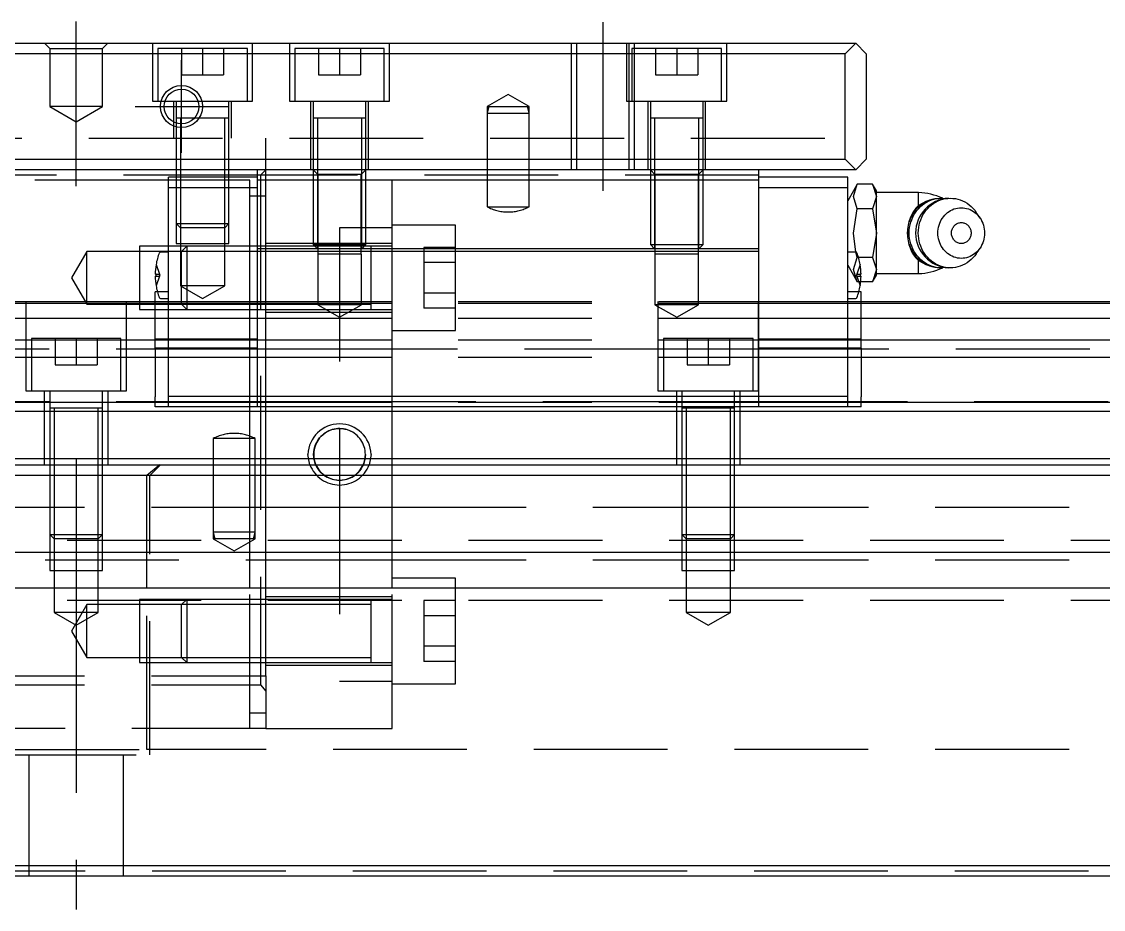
# Model space of a CAD drawing. Extents: x -18 to 814, y -344 to 120.
# Drawn here: x 254.8 to 357.5, y -310 to -225.8 of the extents above; entities that cross this region are included whole.
import ezdxf

# ---------------------------------------------------------------- set-up
doc = ezdxf.new("R2010")
doc.units = 0
doc.linetypes.add('CENTER', pattern=[50.8, 31.75, -6.35, 6.35, -6.35])
doc.linetypes.add('DASHED', pattern=[19.05, 12.7, -6.35])
doc.layers.get('0').update_dxf_attribs({"linetype": 'CONTINUOUS'})
doc.layers.add('CENTER', color=1, linetype='CENTER')

msp = doc.modelspace()

# ---------------------------------------------------------------- linework, layer by layer
at = {"color": 7, "linetype": 'CONTINUOUS'}
for p, q in [((186, -227.85), (334, -227.85)), ((334, -227.85), (333, -228.85)), ((335, -228.85), (334, -227.85)), ((333, -228.85), (187, -228.85)), ((333, -238.85), (333, -228.85)), ((335, -228.85), (335, -238.85)), ((319.5, -234.95), (314.5, -234.95)), ((319.5, -234.95), (314.5, -234.95)), ((319.5, -234.95), (314.5, -234.95)), ((187, -238.85), (333, -238.85)), ((333, -238.85), (334, -239.85)), ((334, -239.85), (335, -238.85)), ((334, -239.85), (186, -239.85)), ((277.2, -240.85), (277.2, -239.85)), ((324.8, -240.85), (324.8, -239.85)), ((268.77, -241.55), (268.77, -240.55)), ((277.2, -240.55), (268.77, -240.55)), ((277.2, -247.35), (277.2, -240.85)), ((324.8, -240.85), (277.2, -240.85)), ((333.23, -240.55), (324.8, -240.55)), ((324.8, -247.35), (324.8, -240.85)), ((333.23, -241.55), (333.23, -240.55)), ((334.13, -241.23), (333.78, -241.85)), ((333.78, -242.39), (334.13, -241.23)), ((335.6, -241.23), (334.13, -241.23)), ((335.6, -241.23), (335.6, -241.23)), ((335.96, -241.85), (335.6, -241.23)), ((335.6, -241.23), (335.96, -242.39)), ((268.77, -261.35), (268.77, -241.55)), ((277.2, -241.55), (268.77, -241.55)), ((333.23, -241.55), (324.8, -241.55)), ((333.23, -261.35), (333.23, -241.55)), ((333.78, -241.85), (333.23, -242.79)), ((335.96, -242.39), (335.96, -241.85)), ((339.96, -242), (335.96, -242)), ((339.96, -243.24), (339.96, -242)), ((334.13, -243.54), (333.78, -242.39)), ((335.96, -242.39), (335.6, -243.54)), ((335.96, -245.85), (335.96, -242.39)), ((340.72, -242.84), (339.96, -243.24)), ((339.99, -243.34), (340.18, -243.18)), ((340.14, -243.34), (340.33, -243.18)), ((340.18, -243.18), (340.38, -243.04)), ((340.33, -243.18), (340.53, -243.04)), ((340.38, -243.04), (340.58, -242.91)), ((340.53, -243.04), (340.74, -242.91)), ((340.58, -242.91), (340.8, -242.8)), ((340.74, -242.91), (340.96, -242.8)), ((340.8, -242.8), (341.03, -242.71)), ((340.96, -242.8), (341.18, -242.71)), ((341, -243.34), (341.19, -243.18)), ((341.03, -242.71), (341.26, -242.64)), ((341.18, -242.71), (341.41, -242.64)), ((341.19, -243.18), (341.39, -243.04)), ((341.26, -242.64), (341.49, -242.59)), ((341.39, -243.04), (341.6, -242.91)), ((341.41, -242.64), (341.64, -242.59)), ((341.49, -242.59), (341.73, -242.56)), ((341.6, -242.91), (341.81, -242.8)), ((341.64, -242.59), (341.88, -242.56)), ((341.73, -242.56), (341.97, -242.55)), ((341.81, -242.8), (342.04, -242.71)), ((341.88, -242.56), (342.12, -242.55)), ((342.12, -242.55), (341.97, -242.55)), ((342.04, -242.71), (342.27, -242.64)), ((342.12, -242.55), (342.53, -242.58)), ((342.27, -242.64), (342.5, -242.59)), ((342.5, -242.59), (342.74, -242.56)), ((342.74, -242.56), (342.98, -242.55)), ((342.98, -242.55), (343.22, -242.56)), ((343.22, -242.56), (343.45, -242.59)), ((343.45, -242.59), (343.69, -242.64)), ((343.69, -242.64), (343.92, -242.71)), ((343.92, -242.71), (344.14, -242.8)), ((344.14, -242.8), (344.36, -242.9)), ((344.36, -242.9), (344.56, -243.03)), ((344.56, -243.03), (344.76, -243.17)), ((344.76, -243.17), (344.95, -243.33)), ((344.95, -243.33), (345.12, -243.5)), ((333.78, -245.85), (334.13, -243.54)), ((335.6, -243.54), (334.13, -243.54)), ((335.6, -243.54), (335.96, -245.85)), ((339.15, -244.59), (339.25, -244.35)), ((339.25, -244.35), (339.37, -244.13)), ((339.31, -244.59), (339.41, -244.35)), ((339.37, -244.13), (339.5, -243.91)), ((339.41, -244.35), (339.52, -244.13)), ((339.5, -243.91), (339.65, -243.71)), ((339.52, -244.13), (339.66, -243.91)), ((339.65, -243.71), (339.81, -243.52)), ((339.66, -243.91), (339.8, -243.71)), ((339.8, -243.71), (339.97, -243.52)), ((339.81, -243.52), (339.99, -243.34)), ((339.97, -243.52), (340.14, -243.34)), ((340.16, -244.59), (340.26, -244.35)), ((340.26, -244.35), (340.38, -244.13)), ((340.38, -244.13), (340.51, -243.91)), ((340.51, -243.91), (340.66, -243.71)), ((340.66, -243.71), (340.83, -243.52)), ((340.83, -243.52), (341, -243.34)), ((342.22, -244.44), (342.33, -244.3)), ((342.33, -244.3), (342.44, -244.16)), ((342.44, -244.16), (342.57, -244.03)), ((342.57, -244.03), (342.71, -243.91)), ((342.71, -243.91), (342.85, -243.81)), ((342.85, -243.81), (343, -243.72)), ((343, -243.72), (343.16, -243.64)), ((343.16, -243.64), (343.32, -243.57)), ((343.32, -243.57), (343.49, -243.52)), ((343.49, -243.52), (343.66, -243.48)), ((343.66, -243.48), (343.83, -243.46)), ((343.83, -243.46), (344, -243.45)), ((344, -243.45), (344.18, -243.46)), ((344.18, -243.46), (344.35, -243.48)), ((344.35, -243.48), (344.52, -243.51)), ((344.52, -243.51), (344.69, -243.56)), ((344.69, -243.56), (344.85, -243.63)), ((344.85, -243.63), (345.01, -243.71)), ((345.01, -243.71), (345.16, -243.8)), ((345.12, -243.5), (345.29, -243.69)), ((345.16, -243.8), (345.31, -243.9)), ((345.29, -243.69), (345.44, -243.89)), ((345.31, -243.9), (345.44, -244.01)), ((345.8, -244.43), (345.44, -243.89)), ((345.44, -244.01), (345.57, -244.14)), ((345.57, -244.14), (345.69, -244.28)), ((345.69, -244.28), (345.8, -244.43)), ((338.93, -245.59), (338.96, -245.33)), ((338.96, -245.33), (339, -245.08)), ((339, -245.08), (339.07, -244.83)), ((339.07, -244.83), (339.15, -244.59)), ((339.08, -245.59), (339.11, -245.33)), ((339.11, -245.33), (339.16, -245.08)), ((339.16, -245.08), (339.22, -244.83)), ((339.22, -244.83), (339.31, -244.59)), ((339.94, -245.59), (339.97, -245.33)), ((339.97, -245.33), (340.02, -245.08)), ((340.02, -245.08), (340.08, -244.83)), ((340.08, -244.83), (340.16, -244.59)), ((341.82, -245.48), (341.86, -245.29)), ((341.86, -245.29), (341.91, -245.11)), ((341.91, -245.11), (341.97, -244.93)), ((341.97, -244.93), (342.04, -244.76)), ((342.04, -244.76), (342.12, -244.6)), ((342.12, -244.6), (342.22, -244.44)), ((343.18, -245.43), (343.21, -245.35)), ((343.21, -245.35), (343.26, -245.28)), ((343.26, -245.28), (343.31, -245.21)), ((343.31, -245.21), (343.36, -245.14)), ((343.36, -245.14), (343.42, -245.08)), ((343.42, -245.08), (343.48, -245.03)), ((343.48, -245.03), (343.55, -244.98)), ((343.55, -244.98), (343.62, -244.94)), ((343.62, -244.94), (343.7, -244.91)), ((343.7, -244.91), (343.78, -244.88)), ((343.78, -244.88), (343.85, -244.87)), ((343.85, -244.87), (343.93, -244.85)), ((343.93, -244.85), (344.01, -244.85)), ((344.01, -244.85), (344.1, -244.85)), ((344.1, -244.85), (344.18, -244.87)), ((344.18, -244.87), (344.25, -244.88)), ((344.25, -244.88), (344.33, -244.91)), ((344.33, -244.91), (344.41, -244.94)), ((344.41, -244.94), (344.48, -244.98)), ((344.48, -244.98), (344.54, -245.03)), ((344.54, -245.03), (344.61, -245.08)), ((344.61, -245.08), (344.67, -245.14)), ((344.67, -245.14), (344.72, -245.21)), ((344.72, -245.21), (344.77, -245.28)), ((344.77, -245.28), (344.81, -245.35)), ((344.81, -245.35), (344.85, -245.43)), ((345.8, -244.43), (345.9, -244.58)), ((345.9, -244.58), (345.98, -244.75)), ((345.98, -244.75), (346.06, -244.92)), ((346.06, -244.92), (346.12, -245.1)), ((346.12, -245.1), (346.17, -245.28)), ((346.17, -245.28), (346.2, -245.47)), ((334, -247.65), (333.78, -245.85)), ((335.96, -245.85), (335.6, -248.16)), ((335.96, -249.31), (335.96, -245.85)), ((338.92, -245.85), (338.93, -245.59)), ((338.93, -246.11), (338.92, -245.85)), ((338.96, -246.37), (338.93, -246.11)), ((339, -246.62), (338.96, -246.37)), ((339.07, -245.85), (339.08, -245.59)), ((339.08, -246.11), (339.07, -245.85)), ((339.11, -246.37), (339.08, -246.11)), ((339.16, -246.62), (339.11, -246.37)), ((339.93, -245.85), (339.94, -245.59)), ((339.94, -246.11), (339.93, -245.85)), ((339.97, -246.37), (339.94, -246.11)), ((340.02, -246.62), (339.97, -246.37)), ((341.8, -245.66), (341.82, -245.48)), ((341.8, -245.85), (341.8, -245.66)), ((341.8, -246.04), (341.8, -245.85)), ((341.82, -246.22), (341.8, -246.04)), ((341.86, -246.41), (341.82, -246.22)), ((341.91, -246.59), (341.86, -246.41)), ((343.09, -245.76), (343.1, -245.68)), ((343.09, -245.85), (343.09, -245.76)), ((343.09, -245.94), (343.09, -245.85)), ((343.1, -246.02), (343.09, -245.94)), ((343.1, -245.68), (343.12, -245.59)), ((343.12, -246.11), (343.1, -246.02)), ((343.12, -245.59), (343.15, -245.51)), ((343.15, -246.19), (343.12, -246.11)), ((343.15, -245.51), (343.18, -245.43)), ((343.18, -246.27), (343.15, -246.19)), ((343.21, -246.35), (343.18, -246.27)), ((343.26, -246.42), (343.21, -246.35)), ((344.81, -246.35), (344.77, -246.42)), ((344.85, -246.27), (344.81, -246.35)), ((344.85, -245.43), (344.88, -245.51)), ((344.88, -246.19), (344.85, -246.27)), ((344.88, -245.51), (344.91, -245.59)), ((344.91, -246.11), (344.88, -246.19)), ((344.91, -245.59), (344.92, -245.68)), ((344.92, -246.02), (344.91, -246.11)), ((344.92, -245.68), (344.94, -245.76)), ((344.94, -245.94), (344.92, -246.02)), ((344.94, -245.76), (344.94, -245.85)), ((344.94, -245.85), (344.94, -245.94)), ((346.17, -246.42), (346.12, -246.6)), ((346.2, -246.23), (346.17, -246.42)), ((346.2, -245.47), (346.23, -245.66)), ((346.23, -246.04), (346.2, -246.23)), ((346.23, -245.66), (346.23, -245.85)), ((346.23, -245.85), (346.23, -246.04)), ((277.2, -247.6), (277.2, -247.35)), ((324.8, -247.35), (277.2, -247.35)), ((324.8, -247.6), (324.8, -247.35)), ((339.07, -246.87), (339, -246.62)), ((339.15, -247.11), (339.07, -246.87)), ((339.25, -247.35), (339.15, -247.11)), ((339.22, -246.87), (339.16, -246.62)), ((339.31, -247.11), (339.22, -246.87)), ((339.37, -247.57), (339.25, -247.35)), ((339.41, -247.35), (339.31, -247.11)), ((339.52, -247.57), (339.41, -247.35)), ((340.08, -246.87), (340.02, -246.62)), ((340.16, -247.11), (340.08, -246.87)), ((340.26, -247.35), (340.16, -247.11)), ((340.38, -247.57), (340.26, -247.35)), ((341.97, -246.77), (341.91, -246.59)), ((342.04, -246.94), (341.97, -246.77)), ((342.12, -247.1), (342.04, -246.94)), ((342.22, -247.26), (342.12, -247.1)), ((342.33, -247.4), (342.22, -247.26)), ((342.44, -247.54), (342.33, -247.4)), ((343.31, -246.49), (343.26, -246.42)), ((343.36, -246.56), (343.31, -246.49)), ((343.42, -246.62), (343.36, -246.56)), ((343.48, -246.67), (343.42, -246.62)), ((343.55, -246.72), (343.48, -246.67)), ((343.62, -246.76), (343.55, -246.72)), ((343.7, -246.79), (343.62, -246.76)), ((343.78, -246.82), (343.7, -246.79)), ((343.85, -246.83), (343.78, -246.82)), ((343.93, -246.85), (343.85, -246.83)), ((344.01, -246.85), (343.93, -246.85)), ((344.1, -246.85), (344.01, -246.85)), ((344.18, -246.83), (344.1, -246.85)), ((344.25, -246.82), (344.18, -246.83)), ((344.33, -246.79), (344.25, -246.82)), ((344.41, -246.76), (344.33, -246.79)), ((344.48, -246.72), (344.41, -246.76)), ((344.54, -246.67), (344.48, -246.72)), ((344.61, -246.62), (344.54, -246.67)), ((344.67, -246.56), (344.61, -246.62)), ((344.72, -246.49), (344.67, -246.56)), ((344.77, -246.42), (344.72, -246.49)), ((345.44, -247.81), (345.8, -247.27)), ((345.69, -247.42), (345.57, -247.56)), ((345.8, -247.27), (345.69, -247.42)), ((345.9, -247.12), (345.8, -247.27)), ((345.98, -246.95), (345.9, -247.12)), ((346.06, -246.78), (345.98, -246.95)), ((346.12, -246.6), (346.06, -246.78)), ((268.77, -247.65), (267.99, -247.65)), ((277.2, -261.35), (277.2, -247.6)), ((324.8, -247.6), (277.2, -247.6)), ((324.8, -261.35), (324.8, -247.6)), ((334.01, -247.65), (333.23, -247.65)), ((335.6, -248.16), (334.26, -248.16)), ((335.6, -248.16), (335.96, -249.31)), ((339.5, -247.79), (339.37, -247.57)), ((339.65, -247.99), (339.5, -247.79)), ((339.66, -247.79), (339.52, -247.57)), ((339.81, -248.18), (339.65, -247.99)), ((339.8, -247.99), (339.66, -247.79)), ((339.97, -248.18), (339.8, -247.99)), ((339.99, -248.36), (339.81, -248.18)), ((339.96, -248.46), (340.72, -248.86)), ((339.96, -249.7), (339.96, -248.46)), ((340.14, -248.36), (339.97, -248.18)), ((340.18, -248.52), (339.99, -248.36)), ((340.33, -248.52), (340.14, -248.36)), ((340.51, -247.79), (340.38, -247.57)), ((340.66, -247.99), (340.51, -247.79)), ((340.83, -248.18), (340.66, -247.99)), ((341, -248.36), (340.83, -248.18)), ((341.19, -248.52), (341, -248.36)), ((342.57, -247.67), (342.44, -247.54)), ((342.71, -247.79), (342.57, -247.67)), ((342.85, -247.89), (342.71, -247.79)), ((343, -247.98), (342.85, -247.89)), ((343.16, -248.06), (343, -247.98)), ((343.32, -248.13), (343.16, -248.06)), ((343.49, -248.18), (343.32, -248.13)), ((343.66, -248.22), (343.49, -248.18)), ((343.83, -248.24), (343.66, -248.22)), ((344, -248.25), (343.83, -248.24)), ((344.18, -248.24), (344, -248.25)), ((344.35, -248.22), (344.18, -248.24)), ((344.52, -248.19), (344.35, -248.22)), ((344.69, -248.14), (344.52, -248.19)), ((344.85, -248.07), (344.69, -248.14)), ((344.95, -248.37), (344.76, -248.53)), ((345.01, -247.99), (344.85, -248.07)), ((345.12, -248.2), (344.95, -248.37)), ((345.16, -247.9), (345.01, -247.99)), ((345.29, -248.01), (345.12, -248.2)), ((345.31, -247.8), (345.16, -247.9)), ((345.44, -247.81), (345.29, -248.01)), ((345.44, -247.69), (345.31, -247.8)), ((345.57, -247.56), (345.44, -247.69)), ((335.96, -249.31), (335.6, -250.47)), ((335.96, -249.85), (335.96, -249.31)), ((340.38, -248.66), (340.18, -248.52)), ((340.53, -248.66), (340.33, -248.52)), ((340.58, -248.79), (340.38, -248.66)), ((340.74, -248.79), (340.53, -248.66)), ((340.8, -248.9), (340.58, -248.79)), ((340.96, -248.9), (340.74, -248.79)), ((341.03, -248.99), (340.8, -248.9)), ((341.18, -248.99), (340.96, -248.9)), ((341.26, -249.06), (341.03, -248.99)), ((341.41, -249.06), (341.18, -248.99)), ((341.39, -248.66), (341.19, -248.52)), ((341.49, -249.11), (341.26, -249.06)), ((341.6, -248.79), (341.39, -248.66)), ((341.64, -249.11), (341.41, -249.06)), ((341.73, -249.14), (341.49, -249.11)), ((341.81, -248.9), (341.6, -248.79)), ((341.88, -249.14), (341.64, -249.11)), ((341.97, -249.15), (341.73, -249.14)), ((342.04, -248.99), (341.81, -248.9)), ((342.12, -249.15), (341.88, -249.14)), ((341.97, -249.15), (342.12, -249.15)), ((342.27, -249.06), (342.04, -248.99)), ((342.53, -249.12), (342.12, -249.15)), ((342.5, -249.11), (342.27, -249.06)), ((342.74, -249.14), (342.5, -249.11)), ((342.98, -249.15), (342.74, -249.14)), ((343.22, -249.14), (342.98, -249.15)), ((343.45, -249.11), (343.22, -249.14)), ((343.69, -249.06), (343.45, -249.11)), ((343.92, -248.99), (343.69, -249.06)), ((344.14, -248.9), (343.92, -248.99)), ((344.36, -248.8), (344.14, -248.9)), ((344.56, -248.67), (344.36, -248.8)), ((344.76, -248.53), (344.56, -248.67)), ((267.58, -249.75), (267.5, -249.75)), ((267.5, -249.95), (267.58, -249.95)), ((267.58, -249.95), (267.58, -249.75)), ((334.42, -249.75), (334.42, -249.95)), ((334.5, -249.75), (334.42, -249.75)), ((334.42, -249.95), (334.5, -249.95)), ((335.6, -250.47), (334.47, -250.47)), ((335.6, -250.47), (335.96, -249.85)), ((335.6, -250.47), (335.6, -250.47)), ((335.96, -249.7), (339.96, -249.7)), ((267.5, -254.02), (267.5, -251.42)), ((267.71, -251.42), (267.5, -251.42)), ((334.5, -251.42), (334.29, -251.42)), ((334.5, -254.02), (334.5, -251.42)), ((252.5, -252.35), (267.5, -252.35)), ((252.5, -252.51), (267.5, -252.51)), ((267.99, -252.05), (268.77, -252.05)), ((333.23, -252.05), (334.01, -252.05)), ((334.5, -252.35), (520, -252.35)), ((334.5, -252.51), (520, -252.51)), ((252.5, -253.91), (267.5, -253.91)), ((267.5, -255.93), (267.5, -254.02)), ((334.5, -253.91), (520, -253.91)), ((334.5, -255.93), (334.5, -254.02)), ((252.5, -255.99), (267.5, -255.99)), ((268.77, -255.93), (267.5, -255.93)), ((267.5, -256.78), (267.5, -255.93)), ((334.5, -255.93), (333.23, -255.93)), ((334.5, -256.78), (334.5, -255.93)), ((334.5, -255.99), (520, -255.99)), ((252.5, -257.61), (267.5, -257.61)), ((267.5, -256.78), (267.5, -261.39)), ((268.77, -256.78), (267.5, -256.78)), ((334.5, -256.78), (333.23, -256.78)), ((334.5, -256.78), (334.5, -261.39)), ((334.5, -257.61), (520, -257.61)), ((267.5, -262.35), (267.5, -261.39)), ((277.2, -261.35), (268.77, -261.35)), ((268.77, -262.35), (268.77, -261.35)), ((277.2, -262.35), (277.2, -261.35)), ((324.8, -261.35), (277.2, -261.35)), ((333.23, -261.35), (324.8, -261.35)), ((324.8, -262.35), (324.8, -261.35)), ((333.23, -262.35), (333.23, -261.35)), ((334.5, -262.35), (334.5, -261.39)), ((0, -262.75), (520, -262.75)), ((252.5, -261.9), (267.5, -261.9)), ((262.5, -262.45), (257.5, -262.45)), ((268.77, -262.35), (267.5, -262.35)), ((277.2, -262.35), (268.77, -262.35)), ((324.8, -262.35), (277.2, -262.35)), ((333.23, -262.35), (324.8, -262.35)), ((334.5, -262.35), (333.23, -262.35)), ((334.5, -261.9), (520, -261.9)), ((0, -267.25), (520, -267.25)), ((1, -267.85), (519, -267.85)), ((518, -268.85), (2, -268.85)), ((518, -276.15), (2, -276.15)), ((518, -279.55), (2, -279.55)), ((2, -305.85), (518, -305.85)), ((519, -306.85), (1, -306.85))]:
    msp.add_line(p, q, dxfattribs=at)
at = {"color": 3, "linetype": 'DASHED'}
for p, q in [((257, -227.85), (257.5, -228.35)), ((262.5, -228.35), (263, -227.85)), ((267.25, -227.85), (267.25, -233.35)), ((276.75, -233.35), (276.75, -227.85)), ((280.25, -227.85), (280.25, -233.35)), ((289.75, -233.35), (289.75, -227.85)), ((307, -227.85), (307, -239.85)), ((307.5, -227.85), (307.5, -239.85)), ((312.25, -227.85), (312.25, -233.35)), ((312.5, -239.85), (312.5, -227.85)), ((313, -228.35), (313, -227.85)), ((321.75, -233.35), (321.75, -227.85)), ((257.5, -228.35), (257.5, -233.85)), ((257.5, -228.35), (262.5, -228.35)), ((262.5, -233.85), (262.5, -228.35)), ((267.75, -228.35), (267.75, -233.35)), ((276.25, -228.35), (267.75, -228.35)), ((270, -228.35), (270, -230.85)), ((272, -228.35), (272, -230.85)), ((274, -228.35), (274, -230.85)), ((276.25, -233.35), (276.25, -228.35)), ((280.75, -228.35), (280.75, -233.35)), ((289.25, -228.35), (280.75, -228.35)), ((283, -228.35), (283, -230.85)), ((285, -228.35), (285, -230.85)), ((287, -228.35), (287, -230.85)), ((289.25, -233.35), (289.25, -228.35)), ((312.75, -228.35), (312.75, -233.35)), ((321.25, -228.35), (312.75, -228.35)), ((313, -233.35), (313, -228.35)), ((315, -228.35), (315, -230.85)), ((317, -228.35), (317, -230.85)), ((319, -228.35), (319, -230.85)), ((321.25, -233.35), (321.25, -228.35)), ((270, -230.85), (272, -230.85)), ((272, -230.85), (274, -230.85)), ((283, -230.85), (285, -230.85)), ((285, -230.85), (287, -230.85)), ((315, -230.85), (317, -230.85)), ((317, -230.85), (319, -230.85)), ((301, -232.7), (299, -233.85)), ((303, -233.85), (301, -232.7)), ((257.5, -233.85), (260, -235.29)), ((262.5, -233.85), (257.5, -233.85)), ((260, -235.29), (262.5, -233.85)), ((267.25, -233.35), (276.75, -233.35)), ((269.25, -233.35), (269.25, -236.85)), ((269.5, -233.35), (269.5, -234.95)), ((274.5, -234.95), (274.5, -233.35)), ((274.75, -236.85), (274.75, -233.35)), ((280.25, -233.35), (289.75, -233.35)), ((282.25, -233.35), (282.25, -239.85)), ((282.5, -233.35), (282.5, -234.95)), ((287.5, -234.95), (287.5, -233.35)), ((287.75, -239.85), (287.75, -233.35)), ((299, -233.85), (299, -234.48)), ((299.17, -233.85), (299, -234.48)), ((299, -233.85), (303, -233.85)), ((303, -234.48), (302.83, -233.85)), ((303, -234.48), (303, -233.85)), ((312.25, -233.35), (321.75, -233.35)), ((313, -239.85), (313, -233.35)), ((314.25, -233.35), (314.25, -239.85)), ((314.5, -233.35), (314.5, -234.95)), ((319.5, -234.95), (319.5, -233.35)), ((319.75, -239.85), (319.75, -233.35)), ((269.5, -234.95), (269.5, -235.42)), ((269.5, -234.95), (269.5, -234.95)), ((269.5, -234.95), (269.5, -234.96)), ((271.23, -234.95), (269.5, -234.95)), ((274.5, -234.95), (269.5, -234.95)), ((269.9, -234.95), (269.9, -235.5)), ((271.67, -234.95), (271.23, -234.95)), ((274.5, -234.95), (271.67, -234.95)), ((274.1, -236.85), (274.1, -234.95)), ((274.5, -234.95), (274.5, -234.95)), ((274.5, -236.85), (274.5, -234.95)), ((274.5, -234.96), (274.5, -234.95)), ((282.5, -234.95), (282.5, -234.96)), ((282.5, -234.95), (282.5, -239.85)), ((282.5, -234.95), (282.5, -234.95)), ((287.5, -234.95), (282.5, -234.95)), ((287.5, -234.95), (282.5, -234.95)), ((287.5, -234.95), (282.5, -234.95)), ((282.9, -234.95), (282.9, -239.85)), ((287.1, -239.85), (287.1, -234.95)), ((287.5, -234.96), (287.5, -234.95)), ((287.5, -234.95), (287.5, -234.95)), ((287.5, -239.85), (287.5, -234.95)), ((299, -234.48), (299, -239.85)), ((299, -234.48), (303, -234.48)), ((303, -239.85), (303, -234.48)), ((314.5, -234.95), (314.5, -239.85)), ((314.5, -234.95), (314.5, -234.95)), ((314.5, -234.95), (314.5, -234.96)), ((319.5, -234.95), (314.5, -234.95)), ((314.9, -234.95), (314.9, -239.85)), ((319.1, -239.85), (319.1, -234.95)), ((319.5, -234.95), (319.5, -234.95)), ((319.5, -239.85), (319.5, -234.95)), ((319.5, -234.96), (319.5, -234.95)), ((269.5, -235.42), (269.5, -235.79)), ((269.5, -235.79), (269.5, -236.85)), ((269.9, -235.5), (269.9, -235.85)), ((269.9, -235.85), (269.9, -236.85)), ((185, -236.85), (335, -236.85)), ((269.5, -236.85), (269.5, -239.85)), ((269.5, -236.85), (269.5, -239.85)), ((269.9, -236.85), (269.9, -239.85)), ((274.1, -239.85), (274.1, -236.85)), ((274.5, -239.85), (274.5, -236.85)), ((274.5, -239.85), (274.5, -236.85)), ((278, -239.85), (278, -236.85)), ((269.5, -239.85), (269.5, -240.55)), ((269.5, -239.85), (269.5, -240.55)), ((269.9, -239.85), (269.9, -240.55)), ((274.1, -240.55), (274.1, -239.85)), ((274.5, -240.55), (274.5, -239.85)), ((274.5, -240.55), (274.5, -239.85)), ((278, -239.85), (277.5, -240.35)), ((278, -252.35), (278, -239.85)), ((282.5, -239.85), (282.94, -240.29)), ((282.5, -239.85), (282.5, -246.95)), ((287.5, -239.85), (282.5, -239.85)), ((282.9, -239.85), (282.9, -247.35)), ((287.06, -240.29), (287.5, -239.85)), ((287.1, -247.35), (287.1, -239.85)), ((287.5, -246.95), (287.5, -239.85)), ((299, -239.85), (299, -243.35)), ((303, -243.35), (303, -239.85)), ((314.5, -239.85), (314.94, -240.29)), ((314.5, -239.85), (314.5, -246.95)), ((319.5, -239.85), (314.5, -239.85)), ((314.9, -239.85), (314.9, -247.35)), ((319.06, -240.29), (319.5, -239.85)), ((319.1, -247.35), (319.1, -239.85)), ((319.5, -246.95), (319.5, -239.85)), ((277.2, -240.35), (242.8, -240.35)), ((268.77, -240.85), (251.23, -240.85)), ((269.5, -240.85), (268.77, -240.85)), ((269.5, -240.55), (269.5, -244.95)), ((269.5, -240.55), (269.5, -244.95)), ((269.9, -240.85), (269.5, -240.85)), ((269.9, -240.55), (269.9, -245.35)), ((274.1, -240.85), (269.9, -240.85)), ((274.1, -245.35), (274.1, -240.55)), ((274.5, -240.85), (274.1, -240.85)), ((274.5, -244.95), (274.5, -240.55)), ((274.5, -244.95), (274.5, -240.55)), ((276.5, -240.85), (274.5, -240.85)), ((276.5, -247.1), (276.5, -240.85)), ((324.8, -240.35), (277.2, -240.35)), ((277.5, -240.35), (277.5, -288.7)), ((282.94, -240.29), (282.94, -247.85)), ((287.06, -240.29), (282.94, -240.29)), ((287.06, -247.85), (287.06, -240.29)), ((290, -252.35), (290, -240.85)), ((314.94, -240.29), (314.94, -247.85)), ((319.06, -240.29), (314.94, -240.29)), ((319.06, -247.85), (319.06, -240.29)), ((277.2, -242.35), (276.5, -242.35)), ((278, -242.35), (277.2, -242.35)), ((299, -243.35), (303, -243.35)), ((300.94, -243.85), (301.06, -243.85)), ((269.5, -244.95), (269.9, -245.35)), ((269.5, -244.95), (269.5, -246.85)), ((269.5, -244.95), (274.5, -244.95)), ((269.9, -245.35), (269.9, -246.85)), ((274.1, -245.35), (269.9, -245.35)), ((274.1, -245.35), (274.5, -244.95)), ((274.1, -246.85), (274.1, -245.35)), ((274.5, -246.85), (274.5, -244.95)), ((290, -245.35), (285, -245.35)), ((285, -245.35), (285, -264.39)), ((296, -245.1), (290, -245.1)), ((296, -252.35), (296, -245.1)), ((270.5, -247.1), (266, -247.1)), ((266, -247.1), (266, -253.1)), ((269.5, -246.85), (274.5, -246.85)), ((269.9, -246.85), (269.9, -250.85)), ((270.5, -247.1), (270, -247.6)), ((277.2, -247.1), (270.5, -247.1)), ((277.2, -247.1), (270.5, -247.1)), ((270.5, -247.1), (270.5, -252.35)), ((274.1, -250.85), (274.1, -246.85)), ((276.5, -247.6), (276.5, -247.1)), ((278, -247.1), (277.2, -247.1)), ((278, -247.1), (277.2, -247.1)), ((290, -246.85), (278, -246.85)), ((288.01, -247.1), (278, -247.1)), ((282.5, -246.95), (282.9, -247.35)), ((282.5, -246.95), (287.5, -246.95)), ((287.1, -247.35), (287.5, -246.95)), ((290, -247.1), (288, -247.1)), ((288, -253.1), (288, -247.1)), ((288, -250.1), (288, -247.1)), ((288, -253.1), (288, -247.1)), ((288, -250.1), (288, -247.1)), ((296, -247.21), (293, -247.21)), ((293, -247.21), (293, -248.66)), ((314.5, -246.95), (314.9, -247.35)), ((314.5, -246.95), (319.5, -246.95)), ((319.1, -247.35), (319.5, -246.95)), ((261, -247.6), (259.56, -250.1)), ((266, -247.6), (261, -247.6)), ((261, -252.6), (261, -247.6)), ((270, -247.6), (266, -247.6)), ((277.2, -247.6), (270, -247.6)), ((270, -252.6), (270, -247.6)), ((276.5, -252.35), (276.5, -247.6)), ((282.93, -247.85), (282.93, -252.65)), ((287.07, -247.85), (282.93, -247.85)), ((287.07, -252.65), (287.07, -247.85)), ((288, -252.6), (288, -247.6)), ((314.93, -247.85), (314.93, -252.65)), ((319.07, -247.85), (314.93, -247.85)), ((319.07, -252.65), (319.07, -247.85)), ((333.78, -249.31), (334.13, -248.16)), ((334.13, -248.16), (334, -247.65)), ((334.26, -248.16), (334.13, -248.16)), ((267.58, -248.85), (267.9, -249.75)), ((296, -248.66), (293, -248.66)), ((293, -248.66), (293, -251.54)), ((333.23, -248.91), (333.78, -249.85)), ((334.13, -250.47), (333.78, -249.31)), ((334.42, -248.85), (334.1, -249.75)), ((259.56, -250.1), (261, -252.6)), ((267.58, -249.75), (267.9, -249.75)), ((267.9, -249.95), (267.58, -250.85)), ((267.58, -249.95), (267.9, -249.95)), ((267.9, -249.75), (267.94, -249.85)), ((267.9, -249.95), (267.94, -249.85)), ((333.78, -249.85), (334.13, -250.47)), ((334.1, -249.75), (334.06, -249.85)), ((334.1, -249.95), (334.06, -249.85)), ((334.1, -249.75), (334.42, -249.75)), ((334.1, -249.95), (334.42, -250.85)), ((334.1, -249.95), (334.42, -249.95)), ((334.47, -250.47), (334.13, -250.47)), ((268.77, -251.42), (267.71, -251.42)), ((269.9, -250.85), (272, -252.06)), ((274.1, -250.85), (269.9, -250.85)), ((272, -252.06), (274.1, -250.85)), ((293, -251.54), (293, -252.99)), ((296, -251.54), (293, -251.54)), ((334.29, -251.42), (333.23, -251.42)), ((255.25, -260.85), (255.25, -252.35)), ((264.75, -252.35), (264.75, -260.85)), ((267.5, -252.35), (268.77, -252.35)), ((267.5, -252.51), (268.77, -252.51)), ((268.77, -252.35), (277.2, -252.35)), ((268.77, -252.51), (277.2, -252.51)), ((270.5, -252.35), (270.5, -253.1)), ((276.5, -252.6), (276.5, -252.35)), ((277.2, -252.35), (324.8, -252.35)), ((277.2, -252.51), (324.8, -252.51)), ((278, -262.35), (278, -252.35)), ((290, -262.35), (290, -252.35)), ((296, -255.1), (296, -252.35)), ((315.25, -260.85), (315.25, -252.35)), ((324.75, -252.35), (324.75, -260.85)), ((324.8, -252.35), (333.23, -252.35)), ((324.8, -252.51), (333.23, -252.51)), ((333.23, -252.35), (334.5, -252.35)), ((333.23, -252.51), (334.5, -252.51)), ((261, -252.6), (266, -252.6)), ((266, -252.6), (270, -252.6)), ((266, -253.1), (270.5, -253.1)), ((270, -252.6), (270.5, -253.1)), ((270, -252.6), (277.2, -252.6)), ((270.5, -253.1), (277.2, -253.1)), ((270.5, -253.1), (277.2, -253.1)), ((276.5, -253.1), (276.5, -252.6)), ((276.5, -262.35), (276.5, -253.1)), ((277.2, -252.6), (278, -252.6)), ((277.2, -253.1), (278, -253.1)), ((277.2, -253.1), (278, -253.1)), ((278, -252.6), (288, -252.6)), ((278, -253.1), (288.01, -253.1)), ((278, -253.35), (290, -253.35)), ((282.93, -252.65), (285, -253.84)), ((287.07, -252.65), (282.93, -252.65)), ((285, -253.84), (287.07, -252.65)), ((288, -253.1), (288, -252.6)), ((288, -253.1), (290, -253.1)), ((296, -252.99), (293, -252.99)), ((314.93, -252.65), (317, -253.84)), ((319.07, -252.65), (314.93, -252.65)), ((317, -253.84), (319.07, -252.65)), ((267.5, -253.91), (268.77, -253.91)), ((268.77, -253.91), (277.2, -253.91)), ((277.2, -253.91), (324.8, -253.91)), ((324.8, -253.91), (333.23, -253.91)), ((333.23, -253.91), (334.5, -253.91)), ((290, -255.1), (296, -255.1)), ((255.75, -255.85), (255.75, -260.85)), ((264.25, -255.85), (255.75, -255.85)), ((258, -255.85), (258, -258.35)), ((260, -255.85), (260, -258.35)), ((262, -255.85), (262, -258.35)), ((264.25, -260.85), (264.25, -255.85)), ((267.5, -255.99), (268.77, -255.99)), ((277.2, -255.93), (268.77, -255.93)), ((268.77, -255.99), (277.2, -255.99)), ((277.2, -255.99), (324.8, -255.99)), ((315.75, -255.85), (315.75, -260.85)), ((324.25, -255.85), (315.75, -255.85)), ((318, -255.85), (318, -258.35)), ((320, -255.85), (320, -258.35)), ((322, -255.85), (322, -258.35)), ((324.25, -260.85), (324.25, -255.85)), ((333.23, -255.93), (324.8, -255.93)), ((324.8, -255.99), (333.23, -255.99)), ((333.23, -255.99), (334.5, -255.99)), ((276.5, -256.85), (238, -256.85)), ((267.5, -257.61), (268.77, -257.61)), ((277.2, -256.78), (268.77, -256.78)), ((268.77, -257.61), (277.2, -257.61)), ((277.2, -256.85), (276.5, -256.85)), ((278, -256.85), (277.2, -256.85)), ((277.2, -257.61), (324.8, -257.61)), ((285, -256.85), (278, -256.85)), ((290, -256.85), (285, -256.85)), ((315.25, -256.85), (290, -256.85)), ((315.75, -256.85), (315.25, -256.85)), ((324.25, -256.85), (315.75, -256.85)), ((324.75, -256.85), (324.25, -256.85)), ((324.8, -256.85), (324.75, -256.85)), ((333.23, -256.78), (324.8, -256.78)), ((333.23, -256.85), (324.8, -256.85)), ((324.8, -257.61), (333.23, -257.61)), ((334.5, -256.85), (333.23, -256.85)), ((333.23, -257.61), (334.5, -257.61)), ((375.25, -256.85), (334.5, -256.85)), ((258, -258.35), (260, -258.35)), ((260, -258.35), (262, -258.35)), ((318, -258.35), (320, -258.35)), ((320, -258.35), (322, -258.35)), ((264.75, -260.85), (255.25, -260.85)), ((257, -267.85), (257, -260.85)), ((257.5, -260.85), (257.5, -262.45)), ((262.5, -262.45), (262.5, -260.85)), ((263, -260.85), (263, -267.85)), ((324.75, -260.85), (315.25, -260.85)), ((317, -262.35), (317, -260.85)), ((317.5, -260.85), (317.5, -262.35)), ((322.5, -262.35), (322.5, -260.85)), ((323, -260.85), (323, -262.35)), ((276.5, -261.85), (210, -261.85)), ((257.5, -262.44), (257.5, -262.45)), ((257.5, -262.45), (257.5, -262.45)), ((257.5, -262.45), (257.5, -267.85)), ((262.5, -262.45), (257.5, -262.45)), ((257.9, -262.45), (257.9, -267.85)), ((262.1, -267.85), (262.1, -262.45)), ((262.5, -262.45), (262.5, -262.44)), ((262.5, -262.45), (262.5, -262.45)), ((262.5, -267.85), (262.5, -262.45)), ((267.5, -261.9), (268.77, -261.9)), ((268.77, -261.9), (277.2, -261.9)), ((277.2, -261.85), (276.5, -261.85)), ((276.5, -265.12), (276.5, -262.35)), ((278, -261.85), (277.2, -261.85)), ((277.2, -261.9), (324.8, -261.9)), ((290, -261.85), (278, -261.85)), ((278, -267.85), (278, -262.35)), ((317, -261.85), (290, -261.85)), ((290, -267.85), (290, -262.35)), ((317.5, -261.85), (317, -261.85)), ((317, -267.85), (317, -262.35)), ((322.5, -261.85), (317.5, -261.85)), ((317.5, -262.35), (317.5, -262.45)), ((317.5, -262.44), (317.5, -262.45)), ((317.5, -262.45), (317.5, -267.85)), ((317.5, -262.45), (317.5, -262.45)), ((322.5, -262.45), (317.5, -262.45)), ((317.9, -262.45), (317.9, -267.85)), ((322.1, -267.85), (322.1, -262.45)), ((323, -261.85), (322.5, -261.85)), ((322.5, -262.45), (322.5, -262.35)), ((322.5, -262.45), (322.5, -262.44)), ((322.5, -267.85), (322.5, -262.45)), ((322.5, -262.45), (322.5, -262.45)), ((324.8, -261.85), (323, -261.85)), ((323, -262.35), (323, -267.85)), ((333.23, -261.85), (324.8, -261.85)), ((324.8, -261.9), (333.23, -261.9)), ((334.5, -261.85), (333.23, -261.85)), ((333.23, -261.9), (334.5, -261.9)), ((377, -261.85), (334.5, -261.85)), ((275.06, -264.85), (274.94, -264.85)), ((285, -264.39), (285, -269.31)), ((273, -265.35), (273, -267.85)), ((277, -265.35), (273, -265.35)), ((276.5, -267.85), (276.5, -265.12)), ((277, -267.85), (277, -265.35)), ((282.18, -267.85), (282, -266.85)), ((288, -266.85), (287.82, -267.85)), ((257.5, -267.85), (257.5, -274.45)), ((257.5, -267.85), (257.5, -274.45)), ((257.9, -267.85), (257.9, -274.85)), ((262.1, -274.85), (262.1, -267.85)), ((262.5, -274.45), (262.5, -267.85)), ((262.5, -274.45), (262.5, -267.85)), ((267.94, -267.85), (266.71, -268.85)), ((267, -268.85), (268, -267.85)), ((273, -267.85), (273, -274.22)), ((276.5, -274.85), (276.5, -267.85)), ((277, -274.22), (277, -267.85)), ((278, -276.15), (278, -267.85)), ((290, -276.15), (290, -267.85)), ((317.5, -267.85), (317.5, -274.45)), ((317.5, -267.85), (317.5, -274.45)), ((317.9, -267.85), (317.9, -274.85)), ((322.1, -274.85), (322.1, -267.85)), ((322.5, -274.45), (322.5, -267.85)), ((322.5, -274.45), (322.5, -267.85)), ((266.71, -276.15), (266.71, -268.85)), ((267, -295.35), (267, -268.85)), ((285, -269.31), (285, -288.35)), ((210, -271.85), (273, -271.85)), ((273, -271.85), (276.5, -271.85)), ((276.5, -271.85), (277, -271.85)), ((277, -271.85), (278, -271.85)), ((278, -271.85), (290, -271.85)), ((290, -271.85), (317.5, -271.85)), ((317.5, -271.85), (317.9, -271.85)), ((317.9, -271.85), (322.1, -271.85)), ((322.1, -271.85), (322.5, -271.85)), ((322.5, -271.85), (373.29, -271.85)), ((519.5, -275), (0.5, -275)), ((257.5, -274.45), (257.9, -274.85)), ((257.5, -274.45), (257.5, -276.15)), ((257.5, -274.45), (262.5, -274.45)), ((257.9, -274.85), (257.9, -277.85)), ((262.1, -274.85), (257.9, -274.85)), ((262.1, -274.85), (262.5, -274.45)), ((262.1, -277.85), (262.1, -274.85)), ((262.5, -276.15), (262.5, -274.45)), ((273, -274.22), (273, -274.85)), ((273, -274.22), (273.17, -274.85)), ((277, -274.22), (273, -274.22)), ((273, -274.85), (275, -276)), ((277, -274.85), (273, -274.85)), ((275, -276), (277, -274.85)), ((276.5, -276.15), (276.5, -274.85)), ((276.83, -274.85), (277, -274.22)), ((277, -274.85), (277, -274.22)), ((317.5, -274.45), (317.9, -274.85)), ((317.5, -274.45), (317.5, -276.15)), ((317.5, -274.45), (322.5, -274.45)), ((317.9, -274.85), (317.9, -277.85)), ((322.1, -274.85), (317.9, -274.85)), ((322.1, -274.85), (322.5, -274.45)), ((322.1, -277.85), (322.1, -274.85)), ((322.5, -276.15), (322.5, -274.45)), ((257.5, -276.15), (257.5, -277.85)), ((262.5, -277.85), (262.5, -276.15)), ((266.71, -279.55), (266.71, -276.15)), ((276.5, -279.55), (276.5, -276.15)), ((278, -279.55), (278, -276.15)), ((290, -279.55), (290, -276.15)), ((317.5, -276.15), (317.5, -277.85)), ((322.5, -277.85), (322.5, -276.15)), ((238, -276.85), (276.5, -276.85)), ((276.5, -276.85), (278, -276.85)), ((278, -276.85), (285, -276.85)), ((285, -276.85), (290, -276.85)), ((290, -276.85), (317.5, -276.85)), ((317.5, -276.85), (322.5, -276.85)), ((322.5, -276.85), (373.29, -276.85)), ((257.5, -277.85), (262.5, -277.85)), ((257.9, -277.85), (257.9, -281.85)), ((262.1, -281.85), (262.1, -277.85)), ((317.5, -277.85), (322.5, -277.85)), ((317.9, -277.85), (317.9, -281.85)), ((322.1, -281.85), (322.1, -277.85)), ((296, -278.6), (290, -278.6)), ((296, -279.55), (296, -278.6)), ((266.71, -294.85), (266.71, -279.55)), ((276.5, -292.85), (276.5, -279.55)), ((278, -287.85), (278, -279.55)), ((290, -292.85), (290, -279.55)), ((296, -288.6), (296, -279.55)), ((519.5, -280.7), (0.5, -280.7)), ((261, -281.1), (259.56, -283.6)), ((266, -281.1), (261, -281.1)), ((261, -286.1), (261, -281.1)), ((270.5, -280.6), (266, -280.6)), ((266, -280.6), (266, -286.6)), ((270, -281.1), (266, -281.1)), ((270.5, -280.6), (270, -281.1)), ((278, -281.1), (270, -281.1)), ((278, -281.1), (270, -281.1)), ((270, -286.1), (270, -281.1)), ((278, -280.6), (270.5, -280.6)), ((278, -280.6), (270.5, -280.6)), ((270.5, -280.6), (270.5, -286.6)), ((290, -280.35), (278, -280.35)), ((288.01, -280.6), (278, -280.6)), ((288, -281.1), (278, -281.1)), ((290, -280.6), (288, -280.6)), ((288, -281.1), (288, -280.6)), ((288, -286.6), (288, -280.6)), ((288, -283.6), (288, -280.6)), ((288, -286.1), (288, -281.1)), ((296, -280.71), (293, -280.71)), ((293, -280.71), (293, -282.16)), ((257.9, -281.85), (260, -283.06)), ((262.1, -281.85), (257.9, -281.85)), ((260, -283.06), (262.1, -281.85)), ((293, -282.16), (293, -285.04)), ((296, -282.16), (293, -282.16)), ((317.9, -281.85), (320, -283.06)), ((322.1, -281.85), (317.9, -281.85)), ((320, -283.06), (322.1, -281.85)), ((259.56, -283.6), (261, -286.1)), ((296, -285.04), (293, -285.04)), ((293, -285.04), (293, -286.49)), ((261, -286.1), (266, -286.1)), ((266, -286.1), (270, -286.1)), ((270, -286.1), (278, -286.1)), ((270, -286.1), (270.5, -286.6)), ((270, -286.1), (278, -286.1)), ((278, -286.1), (288, -286.1)), ((288, -286.6), (288, -286.1)), ((266, -286.6), (270.5, -286.6)), ((270.5, -286.6), (278, -286.6)), ((270.5, -286.6), (278, -286.6)), ((278, -286.6), (288.01, -286.6)), ((278, -286.85), (290, -286.85)), ((288, -286.6), (290, -286.6)), ((296, -286.49), (293, -286.49)), ((210, -287.85), (278, -287.85)), ((278, -287.85), (278, -292.85)), ((285, -288.35), (290, -288.35)), ((210, -288.7), (277.5, -288.7)), ((277.5, -288.7), (278, -289.3)), ((290, -288.6), (296, -288.6)), ((276.5, -291.35), (278, -291.35)), ((278, -292.85), (210, -292.85)), ((278, -292.85), (290, -292.85)), ((253, -295.35), (267, -295.35)), ((253.29, -294.85), (266.71, -294.85)), ((255.5, -295.35), (255.5, -306.85)), ((264.5, -306.85), (264.5, -295.35)), ((373.29, -294.85), (266.71, -294.85)), ((0.5, -306.35), (519.5, -306.35))]:
    msp.add_line(p, q, dxfattribs=at)
at = {"color": 3, "linetype": 'CONTINUOUS'}
msp.add_circle((270, -233.85), 2, dxfattribs=at)
at = {"color": 7, "linetype": 'CONTINUOUS'}
msp.add_circle((270, -233.85), 1.65, dxfattribs=at)
at = {"color": 3, "linetype": 'DASHED'}
msp.add_circle((285, -266.85), 2.46, dxfattribs=at)
at = {"color": 7, "linetype": 'CONTINUOUS'}
for centre, radius, start, end in [((339.73, -248), 6, 65.106, 87.8214), ((342.4, -245.72), 3.49, 134.5664, 182.1846), ((342.98, -245.85), 3.3, 92.9134, 180), ((342.37, -245.99), 3.46, 177.7054, 225.6414), ((342.98, -245.85), 3.3, 180, 267.0626), ((273.5, -249.85), 6, 159.1494, 170.4059), ((267.99, -247.75), 0.1, 90, 159.1494), ((334.01, -247.75), 0.1, 20.8506, 90), ((328.5, -249.85), 6, 9.5941, 20.8506), ((273.5, -249.85), 6, 170.4203, 179.0449), ((328.5, -249.85), 6, 0.9551, 9.5797), ((339.73, -243.7), 6, 272.1786, 294.894), ((273.5, -249.85), 6, 180.9551, 189.5797), ((328.5, -249.85), 6, 350.4203, 359.0449), ((273.5, -249.85), 6, 189.5941, 200.8506), ((328.5, -249.85), 6, 339.1494, 350.4059), ((267.99, -251.95), 0.1, 200.8506, 270), ((334.01, -251.95), 0.1, 270, 339.1494)]:
    msp.add_arc(centre, radius, start, end, dxfattribs=at)
at = {"color": 3, "linetype": 'DASHED'}
for centre, radius, start, end in [((300.94, -239.85), 4, 241.0305, 270), ((301.06, -239.85), 4, 270, 298.9695), ((274.94, -268.85), 4, 90, 118.9695), ((275.06, -268.85), 4, 61.0305, 90), ((285, -266.95), 3, 1.9878, 178.0122), ((285, -266.85), 2.45, 0, 204.053), ((285, -266.85), 2.45, 335.947, 0), ((285, -266.71), 3.04, 202.046, 337.954), ((285, -266.85), 2.45, 204.053, 335.947)]:
    msp.add_arc(centre, radius, start, end, dxfattribs=at)
at = {"layer": 'CENTER', "color": 1, "linetype": 'CENTER'}
for p, q in [((260, -241.4), (260, -225.8)), ((310, -225.85), (310, -241.85)), ((270, -238.25), (270, -229.45)), ((265.6, -233.85), (274.4, -233.85)), ((260, -267.2), (260, -310))]:
    msp.add_line(p, q, dxfattribs=at)

doc.saveas('drawing.dxf')
